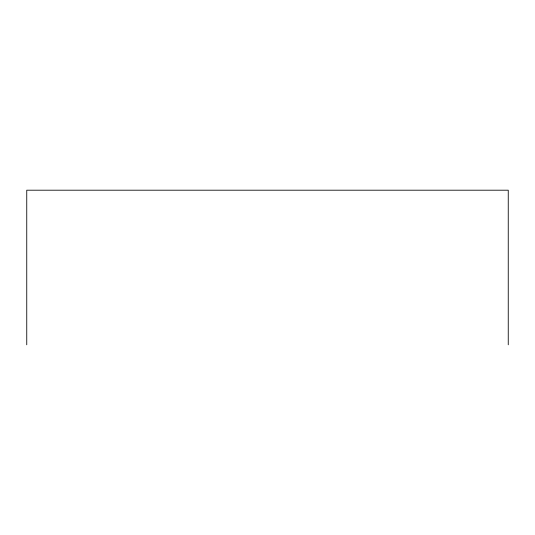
<?xml version="1.0" encoding="UTF-8"?>
<svg xmlns="http://www.w3.org/2000/svg" width="535" height="535" viewBox="0 0 535 535"><rect width="100%" height="100%" fill="white"/><g stroke="black" fill="none" stroke-linecap="round" stroke-linejoin="round"><path stroke-width="0.8" d="M508.25 344.801L508.25 190.199L26.75 190.199L26.75 344.801"/></g></svg>
